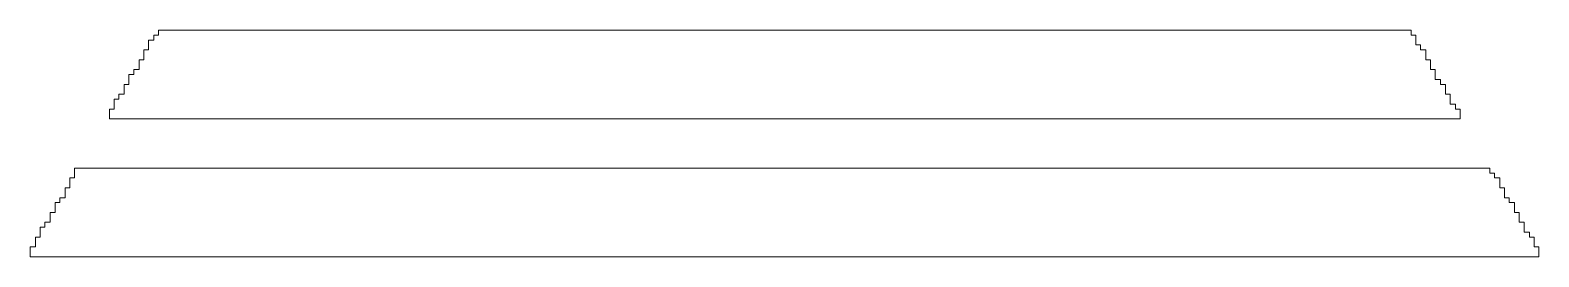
# Model space of a CAD drawing. Header units: millimetres. Extents: x 84.6 to 98.2, y -131.9 to -115.4.
# Drawn here: x 88.76 to 95.23, y -122.99 to -122.01 of the extents above; entities that cross this region are included whole.
import ezdxf

# ---------------------------------------------------------------- set-up
doc = ezdxf.new("R2010")
doc.units = ezdxf.units.MM
doc.header["$MEASUREMENT"] = 0
doc.layers.add('Layer 1', color=7, linetype='Continuous', lineweight=0)

msp = doc.modelspace()

# ---------------------------------------------------------------- linework, layer by layer
at = {"layer": 'Layer 1', "color": 18, "lineweight": 9, "true_color": 0x000000}
for points, knots in [([(94.8956, -122.3745), (94.8956, -122.3745), (94.8956, -122.3534), (94.8956, -122.3534), (94.8956, -122.3534), (94.8753, -122.3534), (94.8753, -122.3534), (94.8753, -122.3534), (94.8753, -122.3321), (94.8753, -122.3321), (94.8753, -122.3321), (94.8523, -122.3321), (94.8523, -122.3321), (94.8523, -122.3321), (94.8523, -122.311), (94.8523, -122.311), (94.8523, -122.311), (94.8524, -122.311), (94.8524, -122.311), (94.8524, -122.311), (94.8524, -122.2899), (94.8524, -122.2899), (94.8524, -122.2899), (94.8321, -122.2899), (94.8321, -122.2899), (94.8321, -122.2899), (94.8321, -122.2686), (94.8321, -122.2686), (94.8321, -122.2686), (94.8321, -122.2475), (94.8321, -122.2475), (94.8321, -122.2475), (94.8118, -122.2475), (94.8118, -122.2475), (94.8118, -122.2475), (94.8118, -122.2264), (94.8118, -122.2264), (94.8118, -122.2264), (94.7888, -122.2264), (94.7888, -122.2264), (94.7888, -122.2264), (94.7888, -122.2051), (94.7888, -122.2051), (94.7888, -122.2051), (94.7889, -122.2051), (94.7889, -122.2051), (94.7889, -122.2051), (94.7889, -122.184), (94.7889, -122.184), (94.7889, -122.184), (94.7686, -122.184), (94.7686, -122.184), (94.7686, -122.184), (94.7686, -122.1629), (94.7686, -122.1629), (94.7686, -122.1629), (94.7686, -122.1629), (94.7686, -122.1629), (94.7686, -122.1629), (94.7686, -122.1416), (94.7686, -122.1416), (94.7686, -122.1416), (94.7483, -122.1416), (94.7483, -122.1416), (94.7483, -122.1416), (94.7483, -122.1205), (94.7483, -122.1205), (94.7483, -122.1205), (94.7483, -122.0994), (94.7483, -122.0994), (94.7483, -122.0994), (94.7254, -122.0994), (94.7254, -122.0994), (94.7254, -122.0994), (94.7254, -122.0781), (94.7254, -122.0781), (94.7254, -122.0781), (94.7051, -122.0781), (94.7051, -122.0781), (94.7051, -122.0781), (94.7051, -122.057), (94.7051, -122.057), (94.7051, -122.057), (94.7051, -122.057), (94.7051, -122.057), (94.7051, -122.057), (94.7051, -122.0359), (94.7051, -122.0359), (94.7051, -122.0359), (94.6847, -122.0359), (94.6847, -122.0359), (94.6847, -122.0359), (94.6847, -122.0146), (94.6847, -122.0146), (94.6847, -122.0146), (89.3075, -122.0146), (89.3075, -122.0146), (89.3075, -122.0146), (89.3075, -122.0359), (89.3075, -122.0359), (89.3075, -122.0359), (89.2873, -122.0359), (89.2873, -122.0359), (89.2873, -122.0359), (89.2873, -122.057), (89.2873, -122.057), (89.2873, -122.057), (89.2644, -122.057), (89.2644, -122.057), (89.2644, -122.057), (89.2644, -122.0781), (89.2644, -122.0781), (89.2644, -122.0781), (89.2644, -122.0994), (89.2644, -122.0994), (89.2644, -122.0994), (89.2441, -122.0994), (89.2441, -122.0994), (89.2441, -122.0994), (89.2441, -122.1205), (89.2441, -122.1205), (89.2441, -122.1205), (89.244, -122.1205), (89.244, -122.1205), (89.244, -122.1205), (89.244, -122.1416), (89.244, -122.1416), (89.244, -122.1416), (89.2238, -122.1416), (89.2238, -122.1416), (89.2238, -122.1416), (89.2238, -122.1629), (89.2238, -122.1629), (89.2238, -122.1629), (89.2237, -122.1629), (89.2237, -122.1629), (89.2237, -122.1629), (89.2237, -122.184), (89.2237, -122.184), (89.2237, -122.184), (89.2009, -122.184), (89.2009, -122.184), (89.2009, -122.184), (89.2009, -122.2051), (89.2009, -122.2051), (89.2009, -122.2051), (89.1806, -122.2051), (89.1806, -122.2051), (89.1806, -122.2051), (89.1806, -122.2264), (89.1806, -122.2264), (89.1806, -122.2264), (89.1806, -122.2475), (89.1806, -122.2475), (89.1806, -122.2475), (89.1603, -122.2475), (89.1603, -122.2475), (89.1603, -122.2475), (89.1603, -122.2686), (89.1603, -122.2686), (89.1603, -122.2686), (89.1602, -122.2686), (89.1602, -122.2686), (89.1602, -122.2686), (89.1602, -122.2899), (89.1602, -122.2899), (89.1602, -122.2899), (89.1374, -122.2899), (89.1374, -122.2899), (89.1374, -122.2899), (89.1374, -122.311), (89.1374, -122.311), (89.1374, -122.311), (89.1171, -122.311), (89.1171, -122.311), (89.1171, -122.311), (89.1171, -122.3321), (89.1171, -122.3321), (89.1171, -122.3321), (89.1171, -122.3534), (89.1171, -122.3534), (89.1171, -122.3534), (89.0968, -122.3534), (89.0968, -122.3534), (89.0968, -122.3534), (89.0968, -122.3745), (89.0968, -122.3745), (89.0968, -122.3745), (89.0968, -122.3956), (89.0968, -122.3956), (89.0968, -122.3956), (94.8956, -122.3956), (94.8956, -122.3956), (94.8956, -122.3956), (94.8956, -122.3745), (94.8956, -122.3745)], [0, 0, 0, 0, 1, 1, 1, 2, 2, 2, 3, 3, 3, 4, 4, 4, 5, 5, 5, 6, 6, 6, 7, 7, 7, 8, 8, 8, 9, 9, 9, 10, 10, 10, 11, 11, 11, 12, 12, 12, 13, 13, 13, 14, 14, 14, 15, 15, 15, 16, 16, 16, 17, 17, 17, 18, 18, 18, 19, 19, 19, 20, 20, 20, 21, 21, 21, 22, 22, 22, 23, 23, 23, 24, 24, 24, 25, 25, 25, 26, 26, 26, 27, 27, 27, 28, 28, 28, 29, 29, 29, 30, 30, 30, 31, 31, 31, 32, 32, 32, 33, 33, 33, 34, 34, 34, 35, 35, 35, 36, 36, 36, 37, 37, 37, 38, 38, 38, 39, 39, 39, 40, 40, 40, 41, 41, 41, 42, 42, 42, 43, 43, 43, 44, 44, 44, 45, 45, 45, 46, 46, 46, 47, 47, 47, 48, 48, 48, 49, 49, 49, 50, 50, 50, 51, 51, 51, 52, 52, 52, 53, 53, 53, 54, 54, 54, 55, 55, 55, 56, 56, 56, 57, 57, 57, 58, 58, 58, 59, 59, 59, 60, 60, 60, 61, 61, 61, 62, 62, 62, 63, 63, 63, 64, 64, 64, 65, 65, 65, 65]), ([(95.2334, -122.9671), (95.2334, -122.9671), (95.2334, -122.946), (95.2334, -122.946), (95.2334, -122.946), (95.2131, -122.946), (95.2131, -122.946), (95.2131, -122.946), (95.2131, -122.9249), (95.2131, -122.9249), (95.2131, -122.9249), (95.2131, -122.9036), (95.2131, -122.9036), (95.2131, -122.9036), (95.1928, -122.9036), (95.1928, -122.9036), (95.1928, -122.9036), (95.1928, -122.8825), (95.1928, -122.8825), (95.1928, -122.8825), (95.1698, -122.8825), (95.1698, -122.8825), (95.1698, -122.8825), (95.1698, -122.8614), (95.1698, -122.8614), (95.1698, -122.8614), (95.1699, -122.8614), (95.1699, -122.8614), (95.1699, -122.8614), (95.1699, -122.8401), (95.1699, -122.8401), (95.1699, -122.8401), (95.1496, -122.8401), (95.1496, -122.8401), (95.1496, -122.8401), (95.1496, -122.819), (95.1496, -122.819), (95.1496, -122.819), (95.1496, -122.7979), (95.1496, -122.7979), (95.1496, -122.7979), (95.1293, -122.7979), (95.1293, -122.7979), (95.1293, -122.7979), (95.1293, -122.7766), (95.1293, -122.7766), (95.1293, -122.7766), (95.1293, -122.7555), (95.1293, -122.7555), (95.1293, -122.7555), (95.1064, -122.7555), (95.1064, -122.7555), (95.1064, -122.7555), (95.1064, -122.7344), (95.1064, -122.7344), (95.1064, -122.7344), (95.0861, -122.7344), (95.0861, -122.7344), (95.0861, -122.7344), (95.0861, -122.7131), (95.0861, -122.7131), (95.0861, -122.7131), (95.0861, -122.7131), (95.0861, -122.7131), (95.0861, -122.7131), (95.0861, -122.692), (95.0861, -122.692), (95.0861, -122.692), (95.0658, -122.692), (95.0658, -122.692), (95.0658, -122.692), (95.0658, -122.6709), (95.0658, -122.6709), (95.0658, -122.6709), (95.0658, -122.6496), (95.0658, -122.6496), (95.0658, -122.6496), (95.0429, -122.6496), (95.0429, -122.6496), (95.0429, -122.6496), (95.0429, -122.6285), (95.0429, -122.6285), (95.0429, -122.6285), (95.0226, -122.6285), (95.0226, -122.6285), (95.0226, -122.6285), (95.0226, -122.6074), (95.0226, -122.6074), (95.0226, -122.6074), (88.9469, -122.6074), (88.9469, -122.6074), (88.9469, -122.6074), (88.9469, -122.6285), (88.9469, -122.6285), (88.9469, -122.6285), (88.9469, -122.6496), (88.9469, -122.6496), (88.9469, -122.6496), (88.9266, -122.6496), (88.9266, -122.6496), (88.9266, -122.6496), (88.9266, -122.6709), (88.9266, -122.6709), (88.9266, -122.6709), (88.9265, -122.6709), (88.9265, -122.6709), (88.9265, -122.6709), (88.9265, -122.692), (88.9265, -122.692), (88.9265, -122.692), (88.9063, -122.692), (88.9063, -122.692), (88.9063, -122.692), (88.9063, -122.7131), (88.9063, -122.7131), (88.9063, -122.7131), (88.9062, -122.7131), (88.9062, -122.7131), (88.9062, -122.7131), (88.9062, -122.7344), (88.9062, -122.7344), (88.9062, -122.7344), (88.8834, -122.7344), (88.8834, -122.7344), (88.8834, -122.7344), (88.8834, -122.7555), (88.8834, -122.7555), (88.8834, -122.7555), (88.8631, -122.7555), (88.8631, -122.7555), (88.8631, -122.7555), (88.8631, -122.7766), (88.8631, -122.7766), (88.8631, -122.7766), (88.8631, -122.7979), (88.8631, -122.7979), (88.8631, -122.7979), (88.8428, -122.7979), (88.8428, -122.7979), (88.8428, -122.7979), (88.8428, -122.819), (88.8428, -122.819), (88.8428, -122.819), (88.8427, -122.819), (88.8427, -122.819), (88.8427, -122.819), (88.8427, -122.8401), (88.8427, -122.8401), (88.8427, -122.8401), (88.8199, -122.8401), (88.8199, -122.8401), (88.8199, -122.8401), (88.8199, -122.8614), (88.8199, -122.8614), (88.8199, -122.8614), (88.7996, -122.8614), (88.7996, -122.8614), (88.7996, -122.8614), (88.7996, -122.8825), (88.7996, -122.8825), (88.7996, -122.8825), (88.7996, -122.9036), (88.7996, -122.9036), (88.7996, -122.9036), (88.7792, -122.9036), (88.7792, -122.9036), (88.7792, -122.9036), (88.7792, -122.9249), (88.7792, -122.9249), (88.7792, -122.9249), (88.7792, -122.946), (88.7792, -122.946), (88.7792, -122.946), (88.7564, -122.946), (88.7564, -122.946), (88.7564, -122.946), (88.7564, -122.9671), (88.7564, -122.9671), (88.7564, -122.9671), (88.7564, -122.9671), (88.7564, -122.9671), (88.7564, -122.9671), (88.7564, -122.9884), (88.7564, -122.9884), (88.7564, -122.9884), (95.2333, -122.9884), (95.2333, -122.9884), (95.2333, -122.9884), (95.2333, -122.9671), (95.2333, -122.9671), (95.2333, -122.9671), (95.2334, -122.9671), (95.2334, -122.9671)], [0, 0, 0, 0, 1, 1, 1, 2, 2, 2, 3, 3, 3, 4, 4, 4, 5, 5, 5, 6, 6, 6, 7, 7, 7, 8, 8, 8, 9, 9, 9, 10, 10, 10, 11, 11, 11, 12, 12, 12, 13, 13, 13, 14, 14, 14, 15, 15, 15, 16, 16, 16, 17, 17, 17, 18, 18, 18, 19, 19, 19, 20, 20, 20, 21, 21, 21, 22, 22, 22, 23, 23, 23, 24, 24, 24, 25, 25, 25, 26, 26, 26, 27, 27, 27, 28, 28, 28, 29, 29, 29, 30, 30, 30, 31, 31, 31, 32, 32, 32, 33, 33, 33, 34, 34, 34, 35, 35, 35, 36, 36, 36, 37, 37, 37, 38, 38, 38, 39, 39, 39, 40, 40, 40, 41, 41, 41, 42, 42, 42, 43, 43, 43, 44, 44, 44, 45, 45, 45, 46, 46, 46, 47, 47, 47, 48, 48, 48, 49, 49, 49, 50, 50, 50, 51, 51, 51, 52, 52, 52, 53, 53, 53, 54, 54, 54, 55, 55, 55, 56, 56, 56, 57, 57, 57, 58, 58, 58, 59, 59, 59, 60, 60, 60, 61, 61, 61, 62, 62, 62, 63, 63, 63, 64, 64, 64, 64])]:
    msp.add_open_spline(points, degree=3, knots=knots, dxfattribs=at)

doc.saveas('drawing.dxf')
